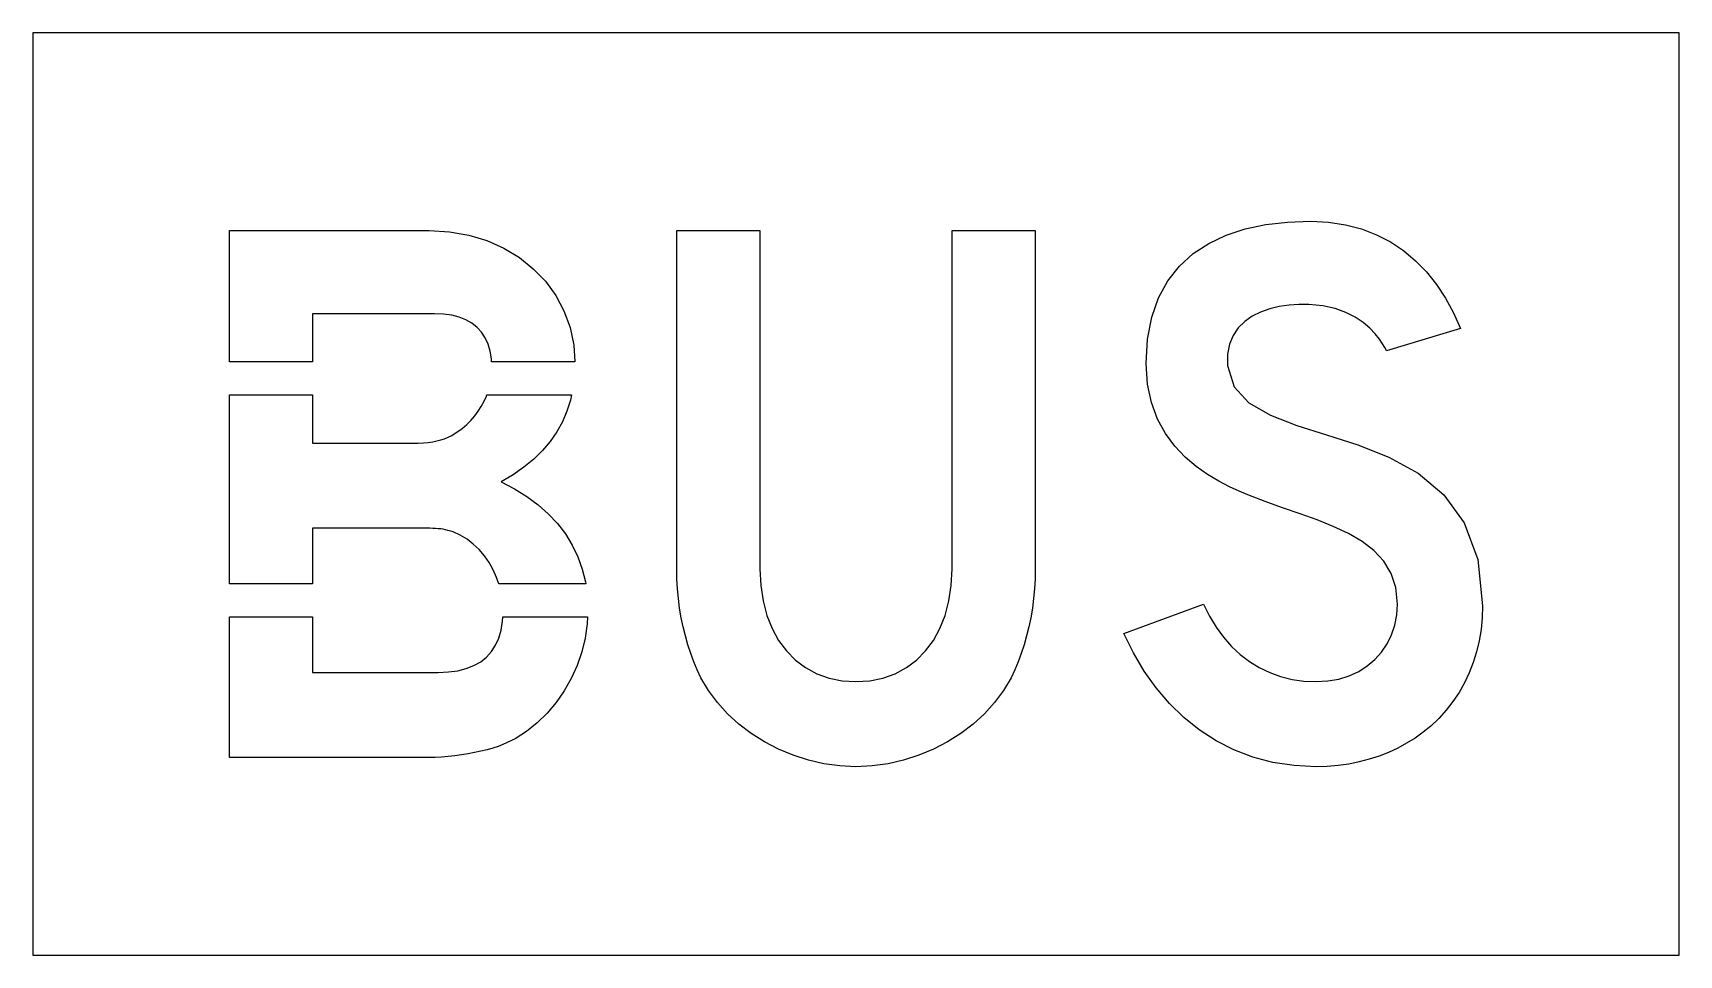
# Model space of a CAD drawing. Extents: x 0 to 25, y 0 to 14.
import ezdxf

# ---------------------------------------------------------------- set-up
doc = ezdxf.new("R2010")
doc.units = 0
doc.layers.add('CUT', color=7, linetype='Continuous')
doc.layers.add('OUTSIDE', color=1, linetype='Continuous')

msp = doc.modelspace()

# ---------------------------------------------------------------- linework, layer by layer
at = {"layer": 'CUT'}
for points in [[(6.8692, 9.3712), (6.8132, 9.456), (6.746, 9.5296), (6.666, 9.5928), (6.5756, 9.644), (6.4732, 9.6848), (6.3596, 9.7136), (6.2356, 9.7312), (6.1004, 9.7368), (4.2476, 9.7368), (4.2476, 9.0054), (2.9844, 9.0054), (2.9844, 11), (6.0156, 11), (6.3252, 10.9824), (6.6188, 10.9304), (6.8956, 10.8464), (7.1524, 10.732), (7.3876, 10.5896), (7.5988, 10.4208), (7.7828, 10.2288), (7.9396, 10.0144), (8.0644, 9.78), (8.1572, 9.528), (8.214, 9.2608), (8.2314, 9.0054), (6.9659, 9.0054), (6.9636, 9.0512), (6.9452, 9.168), (6.9132, 9.2752)], [(15.1972, 5.4112), (15.178, 5.2656), (15.154, 5.1224), (15.1244, 4.9824), (15.0908, 4.8456), (15.0524, 4.7112), (15.01, 4.58), (14.9628, 4.4528), (14.9124, 4.328), (14.858, 4.2072), (14.742, 4.0152), (14.6052, 3.8344), (14.45, 3.6648), (14.278, 3.508), (14.09, 3.3656), (13.8892, 3.2384), (13.6772, 3.128), (13.454, 3.0344), (13.2236, 2.96), (12.9868, 2.9048), (12.7444, 2.8712), (12.4996, 2.86), (12.2556, 2.8712), (12.0132, 2.9048), (11.7764, 2.96), (11.546, 3.0344), (11.3228, 3.128), (11.1108, 3.2384), (10.91, 3.3656), (10.722, 3.508), (10.55, 3.6648), (10.3948, 3.8344), (10.258, 4.0152), (10.142, 4.2072), (10.0876, 4.328), (10.0372, 4.4528), (9.99, 4.58), (9.9476, 4.7112), (9.9092, 4.8456), (9.8756, 4.9824), (9.846, 5.1224), (9.822, 5.2656), (9.8028, 5.4112), (9.7884, 5.5592), (9.7804, 5.7096), (9.7772, 5.8632), (9.7772, 11), (11.0404, 11), (11.0404, 5.8632), (11.0524, 5.6112), (11.0884, 5.376), (11.146, 5.1576), (11.2252, 4.9576), (11.3252, 4.7776), (11.4436, 4.6176), (11.5812, 4.4792), (11.7348, 4.364), (11.9052, 4.272), (12.09, 4.2056), (12.2884, 4.1648), (12.4996, 4.1512), (12.7116, 4.1648), (12.91, 4.2056), (13.0948, 4.272), (13.2652, 4.364), (13.4188, 4.4792), (13.5564, 4.6176), (13.6748, 4.7776), (13.7748, 4.9576), (13.854, 5.1576), (13.9116, 5.376), (13.9476, 5.6112), (13.9596, 5.8632), (13.9596, 11), (15.2228, 11), (15.2228, 5.8632), (15.2196, 5.7096), (15.2116, 5.5592)], [(21.9644, 4.772), (21.9244, 4.604), (21.874, 4.4416), (21.8124, 4.284), (21.7404, 4.1328), (21.658, 3.988), (21.566, 3.8488), (21.4636, 3.7176), (21.3516, 3.5936), (21.23, 3.4768), (21.114, 3.3824), (20.9916, 3.2952), (20.8628, 3.2152), (20.7284, 3.1424), (20.5892, 3.0776), (20.4436, 3.0208), (20.294, 2.9728), (20.1404, 2.9328), (19.9828, 2.9008), (19.8212, 2.8784), (19.6564, 2.864), (19.4892, 2.86), (19.1532, 2.876), (18.8324, 2.9256), (18.5284, 3.0056), (18.2396, 3.1152), (17.9684, 3.2528), (17.714, 3.4176), (17.4772, 3.6072), (17.2588, 3.82), (17.058, 4.056), (16.8764, 4.312), (16.7132, 4.5872), (16.57, 4.8808), (17.7772, 5.3296), (17.8668, 5.1472), (17.9684, 4.9792), (18.0804, 4.8256), (18.2028, 4.6872), (18.334, 4.564), (18.4756, 4.456), (18.6252, 4.364), (18.7836, 4.288), (18.9492, 4.2288), (19.1228, 4.1856), (19.3028, 4.16), (19.4892, 4.1512), (19.6668, 4.1616), (19.834, 4.1912), (19.99, 4.24), (20.134, 4.3072), (20.2644, 4.3896), (20.3804, 4.488), (20.482, 4.6), (20.5668, 4.7248), (20.634, 4.8616), (20.6836, 5.0088), (20.714, 5.1648), (20.7244, 5.3296), (20.6996, 5.5784), (20.6284, 5.7936), (20.5156, 5.9792), (20.366, 6.14), (20.1852, 6.2784), (19.9772, 6.4), (19.7476, 6.508), (19.502, 6.6064), (19.2444, 6.6992), (18.9796, 6.7912), (18.714, 6.8856), (18.4508, 6.9856), (18.3204, 7.0416), (18.1708, 7.1104), (18.0084, 7.1944), (17.8388, 7.2968), (17.6668, 7.4184), (17.5004, 7.5616), (17.3428, 7.728), (17.2012, 7.9192), (17.0812, 8.1384), (16.9884, 8.3872), (16.9284, 8.6664), (16.9068, 8.9792), (16.9292, 9.352), (16.9924, 9.6848), (17.0964, 9.98), (17.2364, 10.2376), (17.4116, 10.4608), (17.6196, 10.6488), (17.8564, 10.8048), (18.1212, 10.9296), (18.4108, 11.024), (18.7228, 11.0896), (19.0556, 11.128), (19.4052, 11.14), (19.678, 11.1272), (19.9364, 11.088), (20.1788, 11.024), (20.4068, 10.9368), (20.6188, 10.8264), (20.8156, 10.6944), (20.998, 10.5424), (21.1644, 10.3712), (21.3156, 10.1808), (21.4524, 9.9744), (21.5732, 9.7504), (21.6788, 9.512), (20.5564, 9.1752), (20.55, 9.1888), (20.5308, 9.2256), (20.498, 9.2808), (20.45, 9.3512), (20.3852, 9.4312), (20.3036, 9.516), (20.2028, 9.6016), (20.082, 9.6824), (19.9404, 9.756), (19.7764, 9.8152), (19.5892, 9.8576), (19.3772, 9.8768), (19.2276, 9.8792), (19.0772, 9.8688), (18.9276, 9.8472), (18.7828, 9.812), (18.6452, 9.7624), (18.5172, 9.6984), (18.4036, 9.6184), (18.306, 9.5216), (18.2284, 9.4072), (18.1732, 9.2752), (18.1436, 9.1232), (18.142, 8.9512), (18.242, 8.6264), (18.4684, 8.3824), (18.7948, 8.1952), (19.1964, 8.0424), (19.6468, 7.9008), (20.1212, 7.7472), (20.5924, 7.56), (21.0364, 7.3144), (21.426, 6.9888), (21.7364, 6.56), (21.942, 6.0056), (22.0156, 5.3016), (22.01, 5.1208), (21.9924, 4.944)], [(6.6884, 6.24), (6.5932, 6.3136), (6.49, 6.376), (6.3812, 6.4248), (6.3404, 6.4376), (6.302, 6.448), (6.266, 6.4568), (6.23, 6.464), (6.194, 6.4696), (6.1564, 6.4736), (6.1164, 6.4768), (6.0732, 6.4784), (6.026, 6.48), (5.9732, 6.4808), (5.914, 6.4808), (5.8476, 6.4808), (4.2476, 6.4808), (4.2476, 5.637), (2.9844, 5.637), (2.9844, 8.5034), (4.2476, 8.5034), (4.2476, 7.772), (5.7636, 7.772), (5.8508, 7.7728), (5.9308, 7.7768), (6.0044, 7.7832), (6.0724, 7.7928), (6.1356, 7.8056), (6.1948, 7.8208), (6.2516, 7.84), (6.306, 7.8632), (6.3596, 7.8904), (6.4124, 7.9216), (6.466, 7.9568), (6.5212, 7.9968), (6.5892, 8.0552), (6.6516, 8.1176), (6.71, 8.1848), (6.7628, 8.2552), (6.8092, 8.3296), (6.8508, 8.4072), (6.8868, 8.4872), (6.8926, 8.5034), (8.1813, 8.5034), (8.1644, 8.4256), (8.1108, 8.2576), (8.0412, 8.0968), (7.9564, 7.944), (7.8556, 7.7984), (7.7388, 7.6608), (7.606, 7.5304), (7.4572, 7.4072), (7.2924, 7.2912), (7.1108, 7.1824), (7.3132, 7.0784), (7.5012, 6.9632), (7.6724, 6.8368), (7.8268, 6.6992), (7.9652, 6.5512), (8.086, 6.3928), (8.1892, 6.2248), (8.2748, 6.0472), (8.342, 5.86), (8.3908, 5.664), (8.3947, 5.637), (7.0735, 5.637), (7.042, 5.7304), (6.99, 5.8472), (6.9284, 5.9576), (6.8572, 6.0608), (6.7772, 6.1552)], [(7.6604, 3.5248), (7.4972, 3.3952), (7.3236, 3.2848), (7.1388, 3.1968), (7.0644, 3.1688), (6.9836, 3.1432), (6.8964, 3.1184), (6.8044, 3.096), (6.7076, 3.0752), (6.6092, 3.056), (6.5084, 3.04), (6.4068, 3.0256), (6.306, 3.0152), (6.206, 3.0064), (6.1092, 3.0016), (6.0156, 3), (2.9844, 3), (2.9844, 5.135), (4.2476, 5.135), (4.2476, 4.2912), (6.1564, 4.2912), (6.3116, 4.2976), (6.4532, 4.3168), (6.582, 4.3488), (6.698, 4.3944), (6.8004, 4.452), (6.89, 4.5232), (6.9652, 4.6064), (7.0276, 4.7032), (7.0764, 4.812), (7.1108, 4.9344), (7.1316, 5.0696), (7.1348, 5.135), (8.4243, 5.135), (8.4188, 5.028), (8.3868, 4.8128), (8.3348, 4.6016), (8.2636, 4.396), (8.1748, 4.1984), (8.0684, 4.0104), (7.9468, 3.8344), (7.81, 3.672)]]:
    msp.add_lwpolyline(points, close=True, dxfattribs=at)
at = {"layer": 'OUTSIDE'}
msp.add_lwpolyline([(0, 0), (25, 0), (25, 14), (0, 14)], close=True, dxfattribs=at)

doc.saveas('drawing.dxf')
